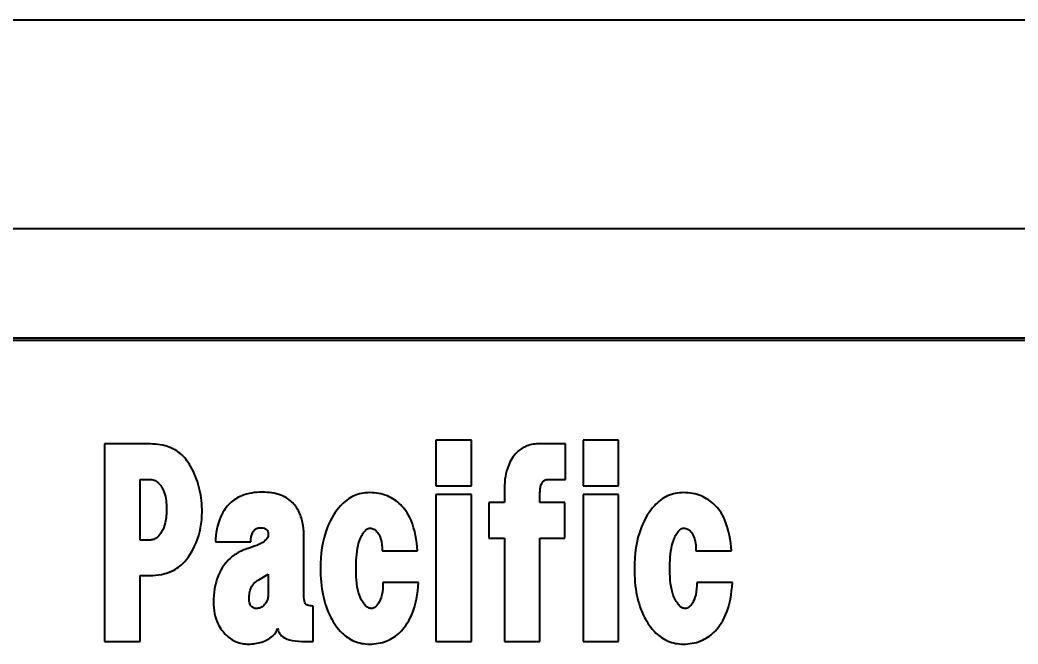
# Model space of a CAD drawing. Header units: millimetres. Extents: x 0 to 4205, y 0 to 2970.
# Drawn here: x 3446.36 to 3491.84, y 1807.17 to 1835.62 of the extents above; entities that cross this region are included whole.
import ezdxf

# ---------------------------------------------------------------- set-up
doc = ezdxf.new("R2010")
doc.units = ezdxf.units.MM
doc.header["$LTSCALE"] = 5
doc.layers.add('가시적인 것(ISO)', color=3, linetype='Continuous', lineweight=40)

msp = doc.modelspace()

# ---------------------------------------------------------------- linework, layer by layer
at = {"layer": '가시적인 것(ISO)'}
for p, q in [((3268.143, 1835.619), (3578.143, 1835.619)), ((3370.643, 1826.119), (3530.643, 1826.119)), ((3521.635, 1821.119), (3379.923, 1821.119)), ((3380.002, 1821.019), (3521.556, 1821.019)), ((3466.931, 1816.468), (3465.311, 1816.468)), ((3465.311, 1816.468), (3465.311, 1814.379)), ((3466.931, 1814.379), (3466.931, 1816.468)), ((3473.637, 1816.468), (3472.018, 1816.468)), ((3472.018, 1816.468), (3472.018, 1814.379)), ((3473.637, 1814.379), (3473.637, 1816.468)), ((3452.3, 1816.291), (3450.216, 1816.291)), ((3450.216, 1816.291), (3450.216, 1807.291)), ((3471.219, 1816.291), (3469.976, 1816.291)), ((3471.219, 1814.671), (3471.219, 1816.291)), ((3451.835, 1811.913), (3451.835, 1814.671)), ((3451.835, 1814.671), (3452.321, 1814.671)), ((3470.383, 1814.671), (3471.219, 1814.671)), ((3465.311, 1814.379), (3466.931, 1814.379)), ((3468.435, 1814.29), (3468.435, 1813.621)), ((3472.018, 1814.379), (3473.637, 1814.379)), ((3466.931, 1813.992), (3465.311, 1813.992)), ((3465.311, 1813.992), (3465.311, 1807.291)), ((3466.931, 1807.291), (3466.931, 1813.992)), ((3470.054, 1813.621), (3470.054, 1814.071)), ((3473.637, 1813.992), (3472.018, 1813.992)), ((3472.018, 1813.992), (3472.018, 1807.291)), ((3473.637, 1807.291), (3473.637, 1813.992)), ((3468.435, 1813.621), (3467.73, 1813.621)), ((3467.73, 1813.621), (3467.73, 1812.002)), ((3471.193, 1813.621), (3470.054, 1813.621)), ((3471.193, 1812.002), (3471.193, 1813.621)), ((3452.321, 1811.913), (3451.835, 1811.913)), ((3459.294, 1809.516), (3459.294, 1812.07)), ((3467.73, 1812.002), (3468.435, 1812.002)), ((3468.435, 1812.002), (3468.435, 1807.291)), ((3470.054, 1807.291), (3470.054, 1812.002)), ((3470.054, 1812.002), (3471.193, 1812.002)), ((3455.261, 1811.824), (3456.875, 1811.824)), ((3462.856, 1811.412), (3464.476, 1811.412)), ((3477.158, 1811.412), (3478.777, 1811.412)), ((3451.835, 1807.291), (3451.835, 1810.294)), ((3451.835, 1810.294), (3452.274, 1810.294)), ((3457.246, 1810.096), (3457.675, 1810.351)), ((3457.675, 1810.351), (3457.675, 1809.474)), ((3464.517, 1809.97), (3462.898, 1809.97)), ((3478.819, 1809.97), (3477.2, 1809.97)), ((3459.712, 1807.291), (3459.712, 1808.899)), ((3450.216, 1807.291), (3451.835, 1807.291)), ((3465.311, 1807.291), (3466.931, 1807.291)), ((3468.435, 1807.291), (3470.054, 1807.291)), ((3472.018, 1807.291), (3473.637, 1807.291))]:
    msp.add_line(p, q, dxfattribs=at)
for points, knots in [([(3454.655, 1813.188), (3454.655, 1813.535), (3454.621, 1813.88), (3454.469, 1814.539), (3454.357, 1814.846), (3454.034, 1815.47), (3453.881, 1815.645), (3453.606, 1815.916), (3453.409, 1816.044), (3452.906, 1816.247), (3452.603, 1816.291), (3452.3, 1816.291)], [-0.2858534, -0.2858534, -0.2858534, -0.2858534, -0.2451912, -0.2451912, -0.2065635, -0.2065635, -0.1627704, -0.1627704, -0.0909123, -0.0909123, 0, 0, 0, 0]), ([(3469.976, 1816.291), (3469.874, 1816.291), (3469.772, 1816.282), (3469.579, 1816.244), (3469.487, 1816.217), (3469.243, 1816.111), (3469.106, 1816.013), (3468.829, 1815.726), (3468.701, 1815.514), (3468.484, 1814.975), (3468.435, 1814.632), (3468.435, 1814.29)], [-0.2893553, -0.2893553, -0.2893553, -0.2893553, -0.2575198, -0.2575198, -0.2275927, -0.2275927, -0.1740877, -0.1740877, -0.1027456, -0.1027456, 0, 0, 0, 0]), ([(3452.321, 1814.671), (3452.356, 1814.671), (3452.39, 1814.667), (3452.459, 1814.649), (3452.492, 1814.636), (3452.596, 1814.581), (3452.66, 1814.524), (3452.79, 1814.377), (3452.871, 1814.264), (3453.01, 1813.854), (3453.036, 1813.589), (3453.036, 1813.324)], [-0.233492, -0.233492, -0.233492, -0.233492, -0.2134417, -0.2134417, -0.1927928, -0.1927928, -0.1456441, -0.1456441, -0.0796373, -0.0796373, 0, 0, 0, 0]), ([(3470.054, 1814.071), (3470.054, 1814.146), (3470.059, 1814.224), (3470.083, 1814.362), (3470.101, 1814.427), (3470.16, 1814.539), (3470.195, 1814.579), (3470.244, 1814.624), (3470.27, 1814.642), (3470.326, 1814.666), (3470.354, 1814.671), (3470.383, 1814.671)], [-0.05295944, -0.05295944, -0.05295944, -0.05295944, -0.03999334, -0.03999334, -0.02879878, -0.02879878, -0.01818786, -0.01818786, -0.00878945, -0.00878945, 0, 0, 0, 0]), ([(3457.387, 1814.091), (3457.073, 1814.091), (3456.754, 1814.048), (3456.259, 1813.847), (3456.076, 1813.731), (3455.798, 1813.46), (3455.635, 1813.27), (3455.348, 1812.607), (3455.281, 1812.209), (3455.261, 1811.824)], [-0.536756, -0.536756, -0.536756, -0.536756, -0.3483065, -0.3483065, -0.2164852, -0.2164852, -0.115581, -0.115581, 0, 0, 0, 0]), ([(3459.294, 1812.07), (3459.294, 1812.284), (3459.276, 1812.501), (3459.194, 1812.895), (3459.134, 1813.073), (3458.982, 1813.366), (3458.883, 1813.521), (3458.595, 1813.79), (3458.43, 1813.887), (3457.978, 1814.057), (3457.677, 1814.091), (3457.387, 1814.091)], [-0.3749096, -0.3749096, -0.3749096, -0.3749096, -0.2842714, -0.2842714, -0.204933, -0.204933, -0.1448964, -0.1448964, -0.0869418, -0.0869418, 0, 0, 0, 0]), ([(3462.297, 1814.071), (3462.17, 1814.071), (3462.044, 1814.059), (3461.798, 1814.007), (3461.682, 1813.97), (3461.339, 1813.815), (3461.141, 1813.663), (3460.745, 1813.238), (3460.524, 1812.899), (3460.131, 1811.883), (3460.051, 1811.24), (3460.051, 1810.613)], [-0.5380522, -0.5380522, -0.5380522, -0.5380522, -0.4844475, -0.4844475, -0.4325169, -0.4325169, -0.326294, -0.326294, -0.1883233, -0.1883233, 0, 0, 0, 0]), ([(3464.476, 1811.412), (3464.442, 1811.878), (3464.36, 1812.378), (3464.033, 1813.155), (3463.861, 1813.368), (3463.53, 1813.69), (3463.329, 1813.826), (3462.846, 1814.026), (3462.574, 1814.071), (3462.297, 1814.071)], [-0.3021675, -0.3021675, -0.3021675, -0.3021675, -0.2215102, -0.2215102, -0.1570601, -0.1570601, -0.083104, -0.083104, 0, 0, 0, 0]), ([(3476.599, 1814.071), (3476.472, 1814.071), (3476.345, 1814.059), (3476.1, 1814.007), (3475.983, 1813.97), (3475.641, 1813.815), (3475.443, 1813.663), (3475.047, 1813.238), (3474.826, 1812.899), (3474.433, 1811.883), (3474.353, 1811.24), (3474.353, 1810.613)], [-0.5380522, -0.5380522, -0.5380522, -0.5380522, -0.4844475, -0.4844475, -0.4325169, -0.4325169, -0.326294, -0.326294, -0.1883233, -0.1883233, 0, 0, 0, 0]), ([(3478.777, 1811.412), (3478.744, 1811.878), (3478.662, 1812.378), (3478.334, 1813.155), (3478.163, 1813.368), (3477.832, 1813.69), (3477.631, 1813.826), (3477.147, 1814.026), (3476.876, 1814.071), (3476.599, 1814.071)], [-0.3021675, -0.3021675, -0.3021675, -0.3021675, -0.2215102, -0.2215102, -0.1570601, -0.1570601, -0.083104, -0.083104, 0, 0, 0, 0]), ([(3453.036, 1813.324), (3453.036, 1813.117), (3453.021, 1812.898), (3452.941, 1812.552), (3452.89, 1812.408), (3452.776, 1812.221), (3452.708, 1812.119), (3452.574, 1811.999), (3452.524, 1811.965), (3452.421, 1811.923), (3452.372, 1811.913), (3452.321, 1811.913)], [-0.250404, -0.250404, -0.250404, -0.250404, -0.1448601, -0.1448601, -0.0693805, -0.0693805, -0.0332691, -0.0332691, -0.015352, -0.015352, 0, 0, 0, 0]), ([(3452.274, 1810.294), (3452.451, 1810.294), (3452.628, 1810.309), (3452.961, 1810.374), (3453.116, 1810.422), (3453.488, 1810.592), (3453.684, 1810.735), (3454.123, 1811.21), (3454.294, 1811.577), (3454.568, 1812.233), (3454.655, 1812.702), (3454.655, 1813.188)], [-0.3127298, -0.3127298, -0.3127298, -0.3127298, -0.2827299, -0.2827299, -0.2552536, -0.2552536, -0.2133685, -0.2133685, -0.1456782, -0.1456782, 0, 0, 0, 0]), ([(3456.875, 1811.824), (3456.883, 1811.99), (3456.905, 1812.133), (3456.964, 1812.271), (3456.99, 1812.324), (3457.072, 1812.404), (3457.108, 1812.428), (3457.195, 1812.464), (3457.243, 1812.472), (3457.293, 1812.472)], [-0.1179079, -0.1179079, -0.1179079, -0.1179079, -0.0493528, -0.0493528, -0.0281953, -0.0281953, -0.0149701, -0.0149701, 0, 0, 0, 0]), ([(3457.293, 1812.472), (3457.339, 1812.472), (3457.385, 1812.469), (3457.466, 1812.454), (3457.503, 1812.444), (3457.571, 1812.409), (3457.593, 1812.39), (3457.626, 1812.354), (3457.642, 1812.328), (3457.669, 1812.257), (3457.675, 1812.21), (3457.675, 1812.164)], [-0.03966799, -0.03966799, -0.03966799, -0.03966799, -0.03344151, -0.03344151, -0.02835788, -0.02835788, -0.022918, -0.022918, -0.01366545, -0.01366545, 0, 0, 0, 0]), ([(3461.671, 1810.576), (3461.671, 1810.952), (3461.693, 1811.338), (3461.83, 1811.944), (3461.915, 1812.096), (3462.025, 1812.266), (3462.071, 1812.326), (3462.153, 1812.397), (3462.186, 1812.419), (3462.252, 1812.445), (3462.282, 1812.451), (3462.313, 1812.451)], [-0.1261111, -0.1261111, -0.1261111, -0.1261111, -0.0818856, -0.0818856, -0.0421509, -0.0421509, -0.0210668, -0.0210668, -0.0093982, -0.0093982, 0, 0, 0, 0]), ([(3462.313, 1812.451), (3462.342, 1812.451), (3462.37, 1812.448), (3462.425, 1812.434), (3462.452, 1812.424), (3462.534, 1812.381), (3462.583, 1812.337), (3462.673, 1812.231), (3462.741, 1812.137), (3462.849, 1811.802), (3462.862, 1811.6), (3462.856, 1811.412)], [-0.184648, -0.184648, -0.184648, -0.184648, -0.1660706, -0.1660706, -0.1473259, -0.1473259, -0.1054091, -0.1054091, -0.0564384, -0.0564384, 0, 0, 0, 0]), ([(3475.972, 1810.576), (3475.972, 1810.952), (3475.995, 1811.338), (3476.132, 1811.944), (3476.217, 1812.096), (3476.326, 1812.266), (3476.372, 1812.326), (3476.455, 1812.397), (3476.488, 1812.419), (3476.553, 1812.445), (3476.584, 1812.451), (3476.615, 1812.451)], [-0.1261111, -0.1261111, -0.1261111, -0.1261111, -0.0818856, -0.0818856, -0.0421509, -0.0421509, -0.0210668, -0.0210668, -0.0093982, -0.0093982, 0, 0, 0, 0]), ([(3476.615, 1812.451), (3476.643, 1812.451), (3476.671, 1812.448), (3476.727, 1812.434), (3476.754, 1812.424), (3476.836, 1812.381), (3476.885, 1812.337), (3476.975, 1812.231), (3477.043, 1812.137), (3477.151, 1811.802), (3477.164, 1811.6), (3477.158, 1811.412)], [-0.184648, -0.184648, -0.184648, -0.184648, -0.1660706, -0.1660706, -0.1473259, -0.1473259, -0.1054091, -0.1054091, -0.0564384, -0.0564384, 0, 0, 0, 0]), ([(3457.675, 1812.164), (3457.675, 1812.138), (3457.671, 1812.113), (3457.656, 1812.062), (3457.645, 1812.037), (3457.598, 1811.958), (3457.55, 1811.908), (3457.291, 1811.692), (3457.014, 1811.617), (3456.755, 1811.532)], [-0.1169937, -0.1169937, -0.1169937, -0.1169937, -0.1093142, -0.1093142, -0.1011281, -0.1011281, -0.0815966, -0.0815966, 0, 0, 0, 0]), ([(3456.755, 1811.532), (3456.577, 1811.473), (3456.405, 1811.397), (3456.095, 1811.211), (3455.958, 1811.105), (3455.741, 1810.882), (3455.542, 1810.657), (3455.236, 1809.896), (3455.178, 1809.489), (3455.178, 1809.082)], [-0.5736143, -0.5736143, -0.5736143, -0.5736143, -0.4040062, -0.4040062, -0.2459319, -0.2459319, -0.1220469, -0.1220469, 0, 0, 0, 0]), ([(3460.051, 1810.613), (3460.051, 1810.204), (3460.084, 1809.79), (3460.241, 1809.041), (3460.353, 1808.701), (3460.631, 1808.166), (3460.799, 1807.898), (3461.197, 1807.516), (3461.381, 1807.391), (3461.811, 1807.212), (3462.046, 1807.17), (3462.287, 1807.17)], [-0.5421945, -0.5421945, -0.5421945, -0.5421945, -0.3797315, -0.3797315, -0.2376949, -0.2376949, -0.1399803, -0.1399803, -0.0723429, -0.0723429, 0, 0, 0, 0]), ([(3462.365, 1808.79), (3462.341, 1808.79), (3462.317, 1808.793), (3462.268, 1808.807), (3462.244, 1808.818), (3462.167, 1808.862), (3462.119, 1808.907), (3462.025, 1809.015), (3461.909, 1809.159), (3461.714, 1809.706), (3461.671, 1810.112), (3461.671, 1810.576)], [-0.4080712, -0.4080712, -0.4080712, -0.4080712, -0.374063, -0.374063, -0.3377433, -0.3377433, -0.2512318, -0.2512318, -0.1391442, -0.1391442, 0, 0, 0, 0]), ([(3474.353, 1810.613), (3474.353, 1810.204), (3474.386, 1809.79), (3474.543, 1809.041), (3474.655, 1808.701), (3474.933, 1808.166), (3475.101, 1807.898), (3475.499, 1807.516), (3475.682, 1807.391), (3476.113, 1807.212), (3476.348, 1807.17), (3476.589, 1807.17)], [-0.5421945, -0.5421945, -0.5421945, -0.5421945, -0.3797315, -0.3797315, -0.2376949, -0.2376949, -0.1399803, -0.1399803, -0.0723429, -0.0723429, 0, 0, 0, 0]), ([(3476.667, 1808.79), (3476.643, 1808.79), (3476.618, 1808.793), (3476.57, 1808.807), (3476.546, 1808.818), (3476.469, 1808.862), (3476.42, 1808.907), (3476.327, 1809.015), (3476.211, 1809.159), (3476.016, 1809.706), (3475.972, 1810.112), (3475.972, 1810.576)], [-0.4080712, -0.4080712, -0.4080712, -0.4080712, -0.374063, -0.374063, -0.3377433, -0.3377433, -0.2512318, -0.2512318, -0.1391442, -0.1391442, 0, 0, 0, 0]), ([(3456.797, 1809.239), (3456.797, 1809.327), (3456.804, 1809.416), (3456.836, 1809.582), (3456.859, 1809.659), (3456.938, 1809.835), (3456.989, 1809.903), (3457.097, 1810.014), (3457.167, 1810.062), (3457.246, 1810.096)], [-0.07734843, -0.07734843, -0.07734843, -0.07734843, -0.06114557, -0.06114557, -0.04633919, -0.04633919, -0.02587867, -0.02587867, 0, 0, 0, 0]), ([(3462.287, 1807.17), (3462.556, 1807.17), (3462.82, 1807.212), (3463.302, 1807.405), (3463.507, 1807.541), (3463.833, 1807.861), (3464.038, 1808.101), (3464.406, 1808.958), (3464.49, 1809.474), (3464.517, 1809.97)], [-0.6064218, -0.6064218, -0.6064218, -0.6064218, -0.437056, -0.437056, -0.2792544, -0.2792544, -0.1489999, -0.1489999, 0, 0, 0, 0]), ([(3462.898, 1809.97), (3462.898, 1809.789), (3462.886, 1809.593), (3462.807, 1809.22), (3462.747, 1809.113), (3462.66, 1808.98), (3462.612, 1808.917), (3462.526, 1808.844), (3462.492, 1808.822), (3462.426, 1808.796), (3462.396, 1808.79), (3462.365, 1808.79)], [-0.09232769, -0.09232769, -0.09232769, -0.09232769, -0.06895227, -0.06895227, -0.04318151, -0.04318151, -0.02122046, -0.02122046, -0.00933669, -0.00933669, 0, 0, 0, 0]), ([(3476.589, 1807.17), (3476.857, 1807.17), (3477.122, 1807.212), (3477.604, 1807.405), (3477.808, 1807.541), (3478.135, 1807.861), (3478.34, 1808.101), (3478.707, 1808.958), (3478.792, 1809.474), (3478.819, 1809.97)], [-0.6064218, -0.6064218, -0.6064218, -0.6064218, -0.437056, -0.437056, -0.2792544, -0.2792544, -0.1489999, -0.1489999, 0, 0, 0, 0]), ([(3477.2, 1809.97), (3477.2, 1809.789), (3477.188, 1809.593), (3477.109, 1809.22), (3477.049, 1809.113), (3476.962, 1808.98), (3476.914, 1808.917), (3476.828, 1808.844), (3476.794, 1808.822), (3476.728, 1808.796), (3476.698, 1808.79), (3476.667, 1808.79)], [-0.09232769, -0.09232769, -0.09232769, -0.09232769, -0.06895227, -0.06895227, -0.04318151, -0.04318151, -0.02122046, -0.02122046, -0.00933669, -0.00933669, 0, 0, 0, 0]), ([(3457.126, 1808.79), (3457.104, 1808.79), (3457.083, 1808.792), (3457.041, 1808.801), (3457.021, 1808.807), (3456.965, 1808.833), (3456.933, 1808.858), (3456.877, 1808.919), (3456.851, 1808.959), (3456.805, 1809.085), (3456.797, 1809.164), (3456.797, 1809.239)], [-0.07501483, -0.07501483, -0.07501483, -0.07501483, -0.06593002, -0.06593002, -0.05717975, -0.05717975, -0.04010912, -0.04010912, -0.02252406, -0.02252406, 0, 0, 0, 0]), ([(3457.675, 1809.474), (3457.675, 1809.412), (3457.67, 1809.349), (3457.648, 1809.233), (3457.632, 1809.179), (3457.57, 1809.038), (3457.518, 1808.976), (3457.423, 1808.886), (3457.371, 1808.85), (3457.253, 1808.801), (3457.191, 1808.79), (3457.126, 1808.79)], [-0.08300585, -0.08300585, -0.08300585, -0.08300585, -0.07015793, -0.07015793, -0.05858004, -0.05858004, -0.03837328, -0.03837328, -0.01938653, -0.01938653, 0, 0, 0, 0]), ([(3459.712, 1808.899), (3459.625, 1808.906), (3459.535, 1808.918), (3459.439, 1808.953), (3459.413, 1808.966), (3459.371, 1808.997), (3459.36, 1809.012), (3459.341, 1809.044), (3459.33, 1809.078), (3459.301, 1809.218), (3459.294, 1809.365), (3459.294, 1809.516)], [-0.09732573, -0.09732573, -0.09732573, -0.09732573, -0.07718281, -0.07718281, -0.06982854, -0.06982854, -0.06294194, -0.06294194, -0.04522299, -0.04522299, 0, 0, 0, 0]), ([(3455.178, 1809.082), (3455.178, 1808.908), (3455.193, 1808.734), (3455.261, 1808.405), (3455.31, 1808.252), (3455.49, 1807.873), (3455.63, 1807.699), (3455.89, 1807.448), (3456.037, 1807.348), (3456.384, 1807.203), (3456.575, 1807.17), (3456.771, 1807.17)], [-0.2374328, -0.2374328, -0.2374328, -0.2374328, -0.2009042, -0.2009042, -0.1671055, -0.1671055, -0.1128913, -0.1128913, -0.0587856, -0.0587856, 0, 0, 0, 0]), ([(3456.771, 1807.17), (3456.978, 1807.17), (3457.184, 1807.197), (3457.587, 1807.33), (3457.729, 1807.423), (3457.883, 1807.539), (3457.951, 1807.606), (3458.046, 1807.75), (3458.077, 1807.82), (3458.092, 1807.896)], [-0.1095168, -0.1095168, -0.1095168, -0.1095168, -0.0812734, -0.0812734, -0.0516636, -0.0516636, -0.0233995, -0.0233995, 0, 0, 0, 0]), ([(3458.092, 1807.896), (3458.107, 1807.829), (3458.129, 1807.763), (3458.194, 1807.645), (3458.234, 1807.593), (3458.361, 1807.474), (3458.452, 1807.428), (3458.796, 1807.3), (3459.245, 1807.279), (3459.712, 1807.291)], [-0.2316073, -0.2316073, -0.2316073, -0.2316073, -0.2056086, -0.2056086, -0.1808101, -0.1808101, -0.1401312, -0.1401312, 0, 0, 0, 0])]:
    msp.add_open_spline(points, degree=3, knots=knots, dxfattribs=at)

doc.saveas('drawing.dxf')
